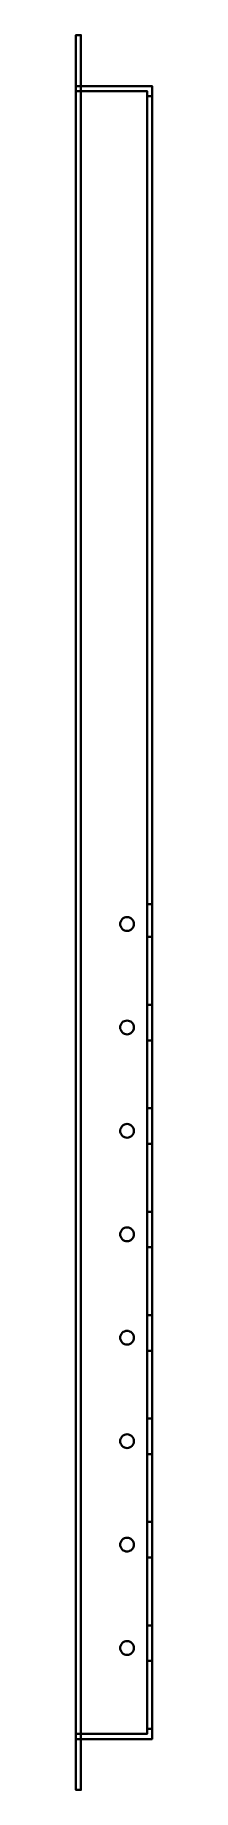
# Model space of a CAD drawing. Extents: x -15 to 0, y -12 to 333.
import ezdxf

# ---------------------------------------------------------------- set-up
doc = ezdxf.new("R2010")
doc.units = 0
doc.layers.add('s001-#def-active-grp', color=7, linetype='CONTINUOUS')

msp = doc.modelspace()

# ---------------------------------------------------------------- linework, layer by layer
at = {"layer": 's001-#def-active-grp', "color": 7, "linetype": 'CONTINUOUS', "lineweight": 40, "true_color": 0x000000}
for p, q in [((-14.15, 328.8, 103.4), (-14.15, 328.92, 103.62)), ((-14.15, 328.8, 103.4), (-14.15, 328.64, 103.2)), ((-14.15, 328.44, 105.13), (-14.15, 328.64, 104.96)), ((-14.15, 328.21, 102.92), (-14.15, 327.98, 102.85)), ((-14.15, 327.75, 102.83), (-14.15, 327.98, 102.85)), ((-14.15, 327.75, 105.33), (-14.15, 327.98, 105.31)), ((-14.15, 327.75, 102.83), (-14.15, 327.53, 102.85)), ((-14.15, 327.75, 105.33), (-14.15, 327.53, 105.31)), ((-14.15, 327.29, 102.92), (-14.15, 327.53, 102.85)), ((-14.15, 327.29, 102.92), (-14.15, 327.07, 103.03)), ((-14.15, 326.87, 103.2), (-14.15, 327.07, 103.03)), ((-14.15, 326.87, 103.2), (-14.15, 326.71, 103.4)), ((-14.15, 326.87, -0.1), (-14.15, 326.71, -0.3)), ((-14.15, 326.59, -0.52), (-14.15, 326.71, -0.3)), ((-14.15, 326.59, -0.52), (-14.15, 326.53, -0.76)), ((-14.15, 326.5, 104.08), (-14.15, 326.53, 104.31)), ((-15.15, 322.75, 119.08), (-14.15, 322.75, 119.08)), ((-1.15, 321.75, -3.98), (-1.15, -1, -3.98)), ((-1.15, 320.75, -2.98), (-1.15, 162, -2.98)), ((-14.15, 318.92, 113.62), (-14.15, 318.98, 113.85)), ((-14.15, 318.92, 113.62), (-14.15, 318.8, 113.4)), ((-14.15, 318.44, 115.13), (-14.15, 318.64, 114.96)), ((-14.15, 318.44, 115.13), (-14.15, 318.21, 115.24)), ((-14.15, 317.98, 115.31), (-14.15, 318.21, 115.24)), ((-14.15, 317.98, 115.31), (-14.15, 317.75, 115.33)), ((-14.15, 317.53, 115.31), (-14.15, 317.75, 115.33)), ((-14.15, 317.07, 113.03), (-14.15, 317.29, 112.92)), ((-14.15, 317.07, 113.03), (-14.15, 316.87, 113.2)), ((-14.15, 316.59, 113.62), (-14.15, 316.53, 113.85)), ((-1.15, 155.57, 107.08), (-0.15, 155.57, 107.08)), ((-1.15, 155.57), (-0.15, 155.57)), ((-0.15, 142.24), (-1.15, 142.24)), ((-1.15, 142.24, 107.08), (-0.15, 142.24, 107.08)), ((-0.15, 135.25, 107.08), (-0.15, 135.25)), ((-0.15, 121.92), (-0.15, 121.92, 107.08)), ((-0.15, 114.94, 107.08), (-0.15, 114.94)), ((-14.15, 107.7, 112.92), (-14.15, 107.93, 112.85)), ((-14.15, 107, 113.62), (-14.15, 107.12, 113.4)), ((-0.15, 101.6), (-1.15, 101.6)), ((-0.15, 81.28, 107.08), (-0.15, 81.28)), ((-0.15, 74.29, 107.08), (-0.15, 74.29)), ((-14.15, 60.75, 115.33), (-14.15, 60.52, 115.31)), ((-14.15, 60.52, 112.85), (-14.15, 60.75, 112.83)), ((-0.15, 60.96), (-0.15, 60.96, 107.08)), ((-0.15, 53.97, 107.08), (-1.15, 53.97, 107.08)), ((-0.15, 20.32), (-0.15, 33.66)), ((-14.15, 12.17, 114.54), (-14.15, 12.29, 114.76)), ((-1.15, 0), (-1.15, 13.33)), ((-0.15, 13.33, 107.08), (-0.15, 13.33)), ((-15.15, -1, -3.98), (-15.15, -1, 108.08)), ((-14.15, -2, 119.08), (-15.15, -2, 119.08)), ((-0.15, -2, -4.98), (-14.15, -2, -4.98)), ((-14.15, -6.12, -1.87), (-14.15, -6.32, -2.03)), ((-14.15, -7.46, -2.15), (-14.15, -7.68, -2.03)), ((-14.15, -7.88, -1.87), (-14.15, -7.68, -2.03)), ((-14.15, -12, 109.08), (-15.15, -12, 109.08))]:
    msp.add_line(p, q, dxfattribs=at)
for points in [[(-14.15, 332.75, -5.98), (-14.15, 332.75, 109.08), (-15.15, 332.75, 109.08), (-15.15, 332.75, -5.98), (-14.15, 332.75, -5.98), (-14.15, -12, -5.98), (-15.15, -12, -5.98), (-15.15, 332.75, -5.98)], [(-15.15, 332.75, 109.08), (-15.15, 322.75, 109.08), (-15.15, 322.75, 119.08), (-15.15, -2, 119.08), (-15.15, -2, 109.08), (-15.15, -12, 109.08), (-15.15, -12, -5.98)], [(-14.15, 332.75, 109.08), (-14.15, 322.75, 109.08), (-0.15, 322.75, 109.08), (-0.15, -2, 109.08), (-14.15, -2, 109.08), (-14.15, -2, 119.08), (-14.15, 322.75, 119.08), (-14.15, 322.75, 109.08), (-14.15, 322.75, -4.98), (-0.15, 322.75, -4.98), (-0.15, 322.75, 109.08)], [(-15.15, 326.5, -0.98), (-15.15, 326.53, -1.21), (-15.15, 326.59, -1.44), (-15.15, 326.71, -1.67), (-15.15, 326.87, -1.87), (-15.15, 327.07, -2.03), (-15.15, 327.29, -2.15), (-15.15, 327.53, -2.21), (-15.15, 327.75, -2.23), (-15.15, 327.98, -2.21), (-15.15, 328.21, -2.15), (-15.15, 328.44, -2.03), (-15.15, 328.64, -1.87), (-15.15, 328.8, -1.67), (-15.15, 328.92, -1.44), (-15.15, 328.98, -1.21), (-15.15, 329, -0.98), (-15.15, 328.98, -0.76), (-15.15, 328.92, -0.52), (-15.15, 328.8, -0.3)], [(-15.15, 327.29, 105.24), (-15.15, 327.53, 105.31), (-15.15, 327.75, 105.33), (-15.15, 327.98, 105.31), (-15.15, 328.21, 105.24), (-15.15, 328.44, 105.13), (-15.15, 328.64, 104.96), (-15.15, 328.8, 104.76), (-15.15, 328.92, 104.54), (-15.15, 328.98, 104.31), (-15.15, 329, 104.08), (-15.15, 328.98, 103.85), (-15.15, 328.92, 103.62), (-15.15, 328.8, 103.4), (-15.15, 328.64, 103.2), (-15.15, 328.44, 103.03), (-15.15, 328.21, 102.92), (-15.15, 327.98, 102.85), (-15.15, 327.75, 102.83), (-15.15, 327.53, 102.85), (-15.15, 327.29, 102.92), (-15.15, 327.07, 103.03), (-15.15, 326.87, 103.2), (-15.15, 326.71, 103.4), (-15.15, 326.59, 103.62), (-15.15, 326.53, 103.85), (-15.15, 326.5, 104.08), (-15.15, 326.53, 104.31), (-15.15, 326.59, 104.54), (-15.15, 326.71, 104.76), (-15.15, 326.87, 104.96), (-15.15, 327.07, 105.13), (-15.15, 327.29, 105.24)], [(-15.15, 326.5, -0.98), (-15.15, 326.53, -0.76), (-15.15, 326.59, -0.52), (-15.15, 326.71, -0.3), (-15.15, 326.87, -0.1), (-15.15, 327.07, 0.06), (-15.15, 327.29, 0.18), (-15.15, 327.53, 0.24), (-15.15, 327.75, 0.27), (-15.15, 327.98, 0.24), (-15.15, 328.21, 0.18), (-15.15, 328.44, 0.06), (-15.15, 328.64, -0.1), (-15.15, 328.8, -0.3)], [(-14.15, 328.92, 103.62), (-14.15, 328.98, 103.85), (-14.15, 329, 104.08), (-14.15, 328.98, 104.31)], [(-14.15, 326.87, -0.1), (-14.15, 327.07, 0.06), (-14.15, 327.29, 0.18), (-14.15, 327.53, 0.24), (-14.15, 327.75, 0.27), (-14.15, 327.98, 0.24), (-14.15, 328.21, 0.18), (-14.15, 328.44, 0.06), (-14.15, 328.64, -0.1), (-14.15, 328.8, -0.3), (-14.15, 328.92, -0.52), (-14.15, 328.98, -0.76), (-14.15, 329, -0.98), (-14.15, 328.98, -1.21), (-14.15, 328.92, -1.44), (-14.15, 328.8, -1.67), (-14.15, 328.64, -1.87), (-14.15, 328.44, -2.03), (-14.15, 328.21, -2.15), (-14.15, 327.98, -2.21), (-14.15, 327.75, -2.23), (-14.15, 327.53, -2.21), (-14.15, 327.29, -2.15)], [(-14.15, 328.64, 104.96), (-14.15, 328.8, 104.76), (-14.15, 328.92, 104.54), (-14.15, 328.98, 104.31)], [(-14.15, 328.21, 102.92), (-14.15, 328.44, 103.03), (-14.15, 328.64, 103.2)], [(-14.15, 328.44, 105.13), (-14.15, 328.21, 105.24), (-14.15, 327.98, 105.31)], [(-14.15, 327.53, 105.31), (-14.15, 327.29, 105.24), (-14.15, 327.07, 105.13)], [(-14.15, 326.87, -1.87), (-14.15, 327.07, -2.03), (-14.15, 327.29, -2.15)], [(-14.15, 326.53, 104.31), (-14.15, 326.59, 104.54), (-14.15, 326.71, 104.76), (-14.15, 326.87, 104.96), (-14.15, 327.07, 105.13)], [(-14.15, 326.87, -1.87), (-14.15, 326.71, -1.67), (-14.15, 326.59, -1.44), (-14.15, 326.53, -1.21), (-14.15, 326.5, -0.98), (-14.15, 326.53, -0.76)], [(-14.15, 326.5, 104.08), (-14.15, 326.53, 103.85), (-14.15, 326.59, 103.62), (-14.15, 326.71, 103.4)], [(-15.15, 322.75, 109.08), (-14.15, 322.75, 109.08), (-14.15, -2, 109.08), (-15.15, -2, 109.08)], [(-14.15, -1, 108.08), (-15.15, -1, 108.08), (-15.15, 321.75, 108.08), (-14.15, 321.75, 108.08), (-1.15, 321.75, 108.08), (-1.15, -1, 108.08)], [(-1.15, 321.75, 108.08), (-1.15, 321.75, -3.98), (-14.15, 321.75, -3.98), (-15.15, 321.75, -3.98), (-15.15, 321.75, 108.08)], [(-15.15, 321.75, -3.98), (-15.15, -1, -3.98), (-14.15, -1, -3.98), (-1.15, -1, -3.98), (-1.15, -1, 108.08), (-14.15, -1, 108.08)], [(-14.15, -2, 109.08), (-14.15, -2, -4.98), (-14.15, 322.75, -4.98)], [(-1.15, 162, 41.47), (-1.15, 162, -2.98), (-0.15, 162, -2.98), (-0.15, 162, 41.47), (-1.15, 162, 41.47), (-1.15, 320.75, 41.47), (-0.15, 320.75, 41.47), (-0.15, 162, 41.47)], [(-1.15, 320.75, 41.47), (-1.15, 320.75, -2.98), (-0.15, 320.75, -2.98)], [(-0.15, -2, 109.08), (-0.15, -2, -4.98), (-0.15, 322.75, -4.98)], [(-0.15, 162, -2.98), (-0.15, 320.75, -2.98), (-0.15, 320.75, 41.47)], [(-15.15, 316.71, 113.4), (-15.15, 316.59, 113.62), (-15.15, 316.53, 113.85), (-15.15, 316.5, 114.08), (-15.15, 316.53, 114.31), (-15.15, 316.59, 114.54), (-15.15, 316.71, 114.76), (-15.15, 316.87, 114.96), (-15.15, 317.07, 115.13), (-15.15, 317.29, 115.24), (-15.15, 317.53, 115.31), (-15.15, 317.75, 115.33), (-15.15, 317.98, 115.31), (-15.15, 318.21, 115.24), (-15.15, 318.44, 115.13), (-15.15, 318.64, 114.96), (-15.15, 318.8, 114.76), (-15.15, 318.92, 114.54), (-15.15, 318.98, 114.31), (-15.15, 319, 114.08), (-15.15, 318.98, 113.85), (-15.15, 318.92, 113.62), (-15.15, 318.8, 113.4), (-15.15, 318.64, 113.2), (-15.15, 318.44, 113.03), (-15.15, 318.21, 112.92), (-15.15, 317.98, 112.85), (-15.15, 317.75, 112.83), (-15.15, 317.53, 112.85), (-15.15, 317.29, 112.92), (-15.15, 317.07, 113.03), (-15.15, 316.87, 113.2), (-15.15, 316.71, 113.4)], [(-14.15, 318.98, 113.85), (-14.15, 319, 114.08), (-14.15, 318.98, 114.31), (-14.15, 318.92, 114.54)], [(-14.15, 318.92, 114.54), (-14.15, 318.8, 114.76), (-14.15, 318.64, 114.96)], [(-14.15, 318.8, 113.4), (-14.15, 318.64, 113.2), (-14.15, 318.44, 113.03)], [(-14.15, 317.29, 112.92), (-14.15, 317.53, 112.85), (-14.15, 317.75, 112.83), (-14.15, 317.98, 112.85), (-14.15, 318.21, 112.92), (-14.15, 318.44, 113.03)], [(-14.15, 317.53, 115.31), (-14.15, 317.29, 115.24), (-14.15, 317.07, 115.13), (-14.15, 316.87, 114.96)], [(-14.15, 316.87, 113.2), (-14.15, 316.71, 113.4), (-14.15, 316.59, 113.62)], [(-14.15, 316.87, 114.96), (-14.15, 316.71, 114.76), (-14.15, 316.59, 114.54), (-14.15, 316.53, 114.31)], [(-14.15, 316.53, 114.31), (-14.15, 316.5, 114.08), (-14.15, 316.53, 113.85)], [(-1.15, 289.55, 81.8), (-1.15, 289.91, 81.39), (-1.15, 290.24, 80.96), (-1.15, 290.54, 80.52), (-1.15, 290.82, 80.06), (-1.15, 291.08, 79.6), (-1.15, 291.31, 79.12), (-1.15, 291.52, 78.64), (-1.15, 291.7, 78.15), (-1.15, 291.85, 77.66), (-1.15, 291.98, 77.17), (-1.15, 292.08, 76.68), (-1.15, 292.16, 76.2), (-1.15, 292.21, 75.72), (-1.15, 292.24, 75.24), (-1.15, 292.25, 74.77), (-1.15, 292.24, 74.3), (-1.15, 292.21, 73.83), (-1.15, 292.16, 73.35), (-1.15, 292.08, 72.86), (-1.15, 291.98, 72.37), (-1.15, 291.85, 71.88), (-1.15, 291.7, 71.39), (-1.15, 291.52, 70.91), (-1.15, 291.31, 70.43), (-1.15, 291.08, 69.95), (-1.15, 290.82, 69.48), (-1.15, 290.54, 69.03), (-1.15, 290.24, 68.58), (-1.15, 289.91, 68.15), (-1.15, 289.55, 67.74), (-1.15, 289.18, 67.35), (-1.15, 288.78, 66.97), (-1.15, 288.37, 66.62), (-1.15, 287.94, 66.29), (-1.15, 287.5, 65.98), (-1.15, 287.04, 65.7), (-1.15, 286.58, 65.45), (-1.15, 286.1, 65.22), (-1.15, 285.62, 65.01), (-1.15, 285.13, 64.83), (-1.15, 284.64, 64.68), (-1.15, 284.15, 64.55), (-1.15, 283.66, 64.45), (-1.15, 283.18, 64.37), (-1.15, 282.7, 64.32), (-1.15, 282.22, 64.28), (-1.15, 281.75, 64.27), (-1.15, 281.29, 64.28), (-1.15, 280.81, 64.32), (-1.15, 280.33, 64.37), (-1.15, 279.84, 64.45), (-1.15, 279.35, 64.55), (-1.15, 278.87, 64.68), (-1.15, 278.38, 64.83), (-1.15, 277.89, 65.01), (-1.15, 277.41, 65.22), (-1.15, 276.93, 65.45), (-1.15, 276.46, 65.7), (-1.15, 276.01, 65.98), (-1.15, 275.57, 66.29), (-1.15, 275.14, 66.62), (-1.15, 274.72, 66.97), (-1.15, 274.33, 67.35), (-1.15, 273.96, 67.74), (-1.15, 273.6, 68.15), (-1.15, 273.27, 68.58), (-1.15, 272.97, 69.03), (-1.15, 272.68, 69.48), (-1.15, 272.43, 69.95), (-1.15, 272.2, 70.43), (-1.15, 271.99, 70.91), (-1.15, 271.81, 71.39), (-1.15, 271.66, 71.88), (-1.15, 271.53, 72.37), (-1.15, 271.43, 72.86), (-1.15, 271.35, 73.35), (-1.15, 271.3, 73.83), (-1.15, 271.26, 74.3), (-1.15, 271.25, 74.77), (-1.15, 271.26, 75.24), (-1.15, 271.3, 75.72), (-1.15, 271.35, 76.2), (-1.15, 271.43, 76.68), (-1.15, 271.53, 77.17), (-1.15, 271.66, 77.66), (-1.15, 271.81, 78.15), (-1.15, 271.99, 78.64), (-1.15, 272.2, 79.12), (-1.15, 272.43, 79.6), (-1.15, 272.68, 80.06), (-1.15, 272.97, 80.52), (-1.15, 273.27, 80.96), (-1.15, 273.6, 81.39), (-1.15, 273.96, 81.8), (-1.15, 274.33, 82.2), (-1.15, 274.72, 82.57), (-1.15, 275.14, 82.92), (-1.15, 275.57, 83.25), (-1.15, 276.01, 83.56), (-1.15, 276.46, 83.84), (-1.15, 276.93, 84.1), (-1.15, 277.41, 84.33), (-1.15, 277.89, 84.54), (-1.15, 278.38, 84.71), (-1.15, 278.87, 84.87), (-1.15, 279.35, 85), (-1.15, 279.84, 85.1), (-1.15, 280.33, 85.18), (-1.15, 280.81, 85.23), (-1.15, 281.29, 85.26), (-1.15, 281.75, 85.27), (-1.15, 282.22, 85.26), (-1.15, 282.7, 85.23), (-1.15, 283.18, 85.18), (-1.15, 283.66, 85.1), (-1.15, 284.15, 85), (-1.15, 284.64, 84.87), (-1.15, 285.13, 84.71), (-1.15, 285.62, 84.54), (-1.15, 286.1, 84.33), (-1.15, 286.58, 84.1), (-1.15, 287.04, 83.84), (-1.15, 287.5, 83.56), (-1.15, 287.94, 83.25), (-1.15, 288.37, 82.92), (-1.15, 288.78, 82.57), (-1.15, 289.18, 82.2), (-1.15, 289.55, 81.8)], [(-0.15, 279.84, 85.1), (-0.15, 280.33, 85.18), (-0.15, 280.81, 85.23), (-0.15, 281.29, 85.26), (-0.15, 281.75, 85.27), (-0.15, 282.22, 85.26), (-0.15, 282.7, 85.23), (-0.15, 283.18, 85.18), (-0.15, 283.66, 85.1), (-0.15, 284.15, 85), (-0.15, 284.64, 84.87), (-0.15, 285.13, 84.71), (-0.15, 285.62, 84.54), (-0.15, 286.1, 84.33), (-0.15, 286.58, 84.1), (-0.15, 287.04, 83.84), (-0.15, 287.5, 83.56), (-0.15, 287.94, 83.25), (-0.15, 288.37, 82.92), (-0.15, 288.78, 82.57), (-0.15, 289.18, 82.2), (-0.15, 289.55, 81.8), (-0.15, 289.91, 81.39), (-0.15, 290.24, 80.96), (-0.15, 290.54, 80.52), (-0.15, 290.82, 80.06), (-0.15, 291.08, 79.6), (-0.15, 291.31, 79.12), (-0.15, 291.52, 78.64), (-0.15, 291.7, 78.15), (-0.15, 291.85, 77.66), (-0.15, 291.98, 77.17), (-0.15, 292.08, 76.68), (-0.15, 292.16, 76.2), (-0.15, 292.21, 75.72), (-0.15, 292.24, 75.24), (-0.15, 292.25, 74.77), (-0.15, 292.24, 74.3), (-0.15, 292.21, 73.83), (-0.15, 292.16, 73.35), (-0.15, 292.08, 72.86), (-0.15, 291.98, 72.37), (-0.15, 291.85, 71.88), (-0.15, 291.7, 71.39), (-0.15, 291.52, 70.91), (-0.15, 291.31, 70.43), (-0.15, 291.08, 69.95), (-0.15, 290.82, 69.48), (-0.15, 290.54, 69.03), (-0.15, 290.24, 68.58), (-0.15, 289.91, 68.15), (-0.15, 289.55, 67.74), (-0.15, 289.18, 67.35), (-0.15, 288.78, 66.97), (-0.15, 288.37, 66.62), (-0.15, 287.94, 66.29), (-0.15, 287.5, 65.98), (-0.15, 287.04, 65.7), (-0.15, 286.58, 65.45), (-0.15, 286.1, 65.22), (-0.15, 285.62, 65.01), (-0.15, 285.13, 64.83), (-0.15, 284.64, 64.68), (-0.15, 284.15, 64.55), (-0.15, 283.66, 64.45), (-0.15, 283.18, 64.37), (-0.15, 282.7, 64.32), (-0.15, 282.22, 64.28), (-0.15, 281.75, 64.27), (-0.15, 281.29, 64.28), (-0.15, 280.81, 64.32), (-0.15, 280.33, 64.37), (-0.15, 279.84, 64.45), (-0.15, 279.35, 64.55), (-0.15, 278.87, 64.68), (-0.15, 278.38, 64.83), (-0.15, 277.89, 65.01), (-0.15, 277.41, 65.22), (-0.15, 276.93, 65.45), (-0.15, 276.46, 65.7), (-0.15, 276.01, 65.98), (-0.15, 275.57, 66.29), (-0.15, 275.14, 66.62), (-0.15, 274.72, 66.97), (-0.15, 274.33, 67.35), (-0.15, 273.96, 67.74), (-0.15, 273.6, 68.15), (-0.15, 273.27, 68.58), (-0.15, 272.97, 69.03), (-0.15, 272.68, 69.48), (-0.15, 272.43, 69.95), (-0.15, 272.2, 70.43), (-0.15, 271.99, 70.91), (-0.15, 271.81, 71.39), (-0.15, 271.66, 71.88), (-0.15, 271.53, 72.37), (-0.15, 271.43, 72.86), (-0.15, 271.35, 73.35), (-0.15, 271.3, 73.83), (-0.15, 271.26, 74.3), (-0.15, 271.25, 74.77), (-0.15, 271.26, 75.24), (-0.15, 271.3, 75.72), (-0.15, 271.35, 76.2), (-0.15, 271.43, 76.68), (-0.15, 271.53, 77.17), (-0.15, 271.66, 77.66), (-0.15, 271.81, 78.15), (-0.15, 271.99, 78.64), (-0.15, 272.2, 79.12), (-0.15, 272.43, 79.6), (-0.15, 272.68, 80.06), (-0.15, 272.97, 80.52), (-0.15, 273.27, 80.96), (-0.15, 273.6, 81.39), (-0.15, 273.96, 81.8), (-0.15, 274.33, 82.2), (-0.15, 274.72, 82.57), (-0.15, 275.14, 82.92), (-0.15, 275.57, 83.25), (-0.15, 276.01, 83.56), (-0.15, 276.46, 83.84), (-0.15, 276.93, 84.1), (-0.15, 277.41, 84.33), (-0.15, 277.89, 84.54), (-0.15, 278.38, 84.71), (-0.15, 278.87, 84.87), (-0.15, 279.35, 85), (-0.15, 279.84, 85.1)], [(-1.15, 250.24, 80.96), (-1.15, 249.91, 81.39), (-1.15, 249.55, 81.8), (-1.15, 249.18, 82.2), (-1.15, 248.78, 82.57), (-1.15, 248.37, 82.92), (-1.15, 247.94, 83.25), (-1.15, 247.5, 83.56), (-1.15, 247.04, 83.84), (-1.15, 246.58, 84.1), (-1.15, 246.1, 84.33), (-1.15, 245.62, 84.54), (-1.15, 245.13, 84.71), (-1.15, 244.64, 84.87), (-1.15, 244.15, 85), (-1.15, 243.66, 85.1), (-1.15, 243.18, 85.18), (-1.15, 242.7, 85.23), (-1.15, 242.22, 85.26), (-1.15, 241.75, 85.27), (-1.15, 241.29, 85.26), (-1.15, 240.81, 85.23), (-1.15, 240.33, 85.18), (-1.15, 239.84, 85.1), (-1.15, 239.35, 85), (-1.15, 238.87, 84.87), (-1.15, 238.38, 84.71), (-1.15, 237.89, 84.54), (-1.15, 237.41, 84.33), (-1.15, 236.93, 84.1), (-1.15, 236.46, 83.84), (-1.15, 236.01, 83.56), (-1.15, 235.57, 83.25), (-1.15, 235.14, 82.92), (-1.15, 234.72, 82.57), (-1.15, 234.33, 82.2), (-1.15, 233.96, 81.8), (-1.15, 233.6, 81.39), (-1.15, 233.27, 80.96), (-1.15, 232.97, 80.52), (-1.15, 232.68, 80.06), (-1.15, 232.43, 79.6), (-1.15, 232.2, 79.12), (-1.15, 231.99, 78.64), (-1.15, 231.81, 78.15), (-1.15, 231.66, 77.66), (-1.15, 231.53, 77.17), (-1.15, 231.43, 76.68), (-1.15, 231.35, 76.2), (-1.15, 231.3, 75.72), (-1.15, 231.26, 75.24), (-1.15, 231.25, 74.77), (-1.15, 231.26, 74.3), (-1.15, 231.3, 73.83), (-1.15, 231.35, 73.35), (-1.15, 231.43, 72.86), (-1.15, 231.53, 72.37), (-1.15, 231.66, 71.88), (-1.15, 231.81, 71.39), (-1.15, 231.99, 70.91), (-1.15, 232.2, 70.43), (-1.15, 232.43, 69.95), (-1.15, 232.68, 69.48), (-1.15, 232.97, 69.03), (-1.15, 233.27, 68.58), (-1.15, 233.6, 68.15), (-1.15, 233.96, 67.74), (-1.15, 234.33, 67.35), (-1.15, 234.72, 66.97), (-1.15, 235.14, 66.62), (-1.15, 235.57, 66.29), (-1.15, 236.01, 65.98), (-1.15, 236.46, 65.7), (-1.15, 236.93, 65.45), (-1.15, 237.41, 65.22), (-1.15, 237.89, 65.01), (-1.15, 238.38, 64.83), (-1.15, 238.87, 64.68), (-1.15, 239.35, 64.55), (-1.15, 239.84, 64.45), (-1.15, 240.33, 64.37), (-1.15, 240.81, 64.32), (-1.15, 241.29, 64.28), (-1.15, 241.75, 64.27), (-1.15, 242.22, 64.28), (-1.15, 242.7, 64.32), (-1.15, 243.18, 64.37), (-1.15, 243.66, 64.45), (-1.15, 244.15, 64.55), (-1.15, 244.64, 64.68), (-1.15, 245.13, 64.83), (-1.15, 245.62, 65.01), (-1.15, 246.1, 65.22), (-1.15, 246.58, 65.45), (-1.15, 247.04, 65.7), (-1.15, 247.5, 65.98), (-1.15, 247.94, 66.29), (-1.15, 248.37, 66.62), (-1.15, 248.78, 66.97), (-1.15, 249.18, 67.35), (-1.15, 249.55, 67.74), (-1.15, 249.91, 68.15), (-1.15, 250.24, 68.58), (-1.15, 250.54, 69.03), (-1.15, 250.82, 69.48), (-1.15, 251.08, 69.95), (-1.15, 251.31, 70.43), (-1.15, 251.52, 70.91), (-1.15, 251.7, 71.39), (-1.15, 251.85, 71.88), (-1.15, 251.98, 72.37), (-1.15, 252.08, 72.86), (-1.15, 252.16, 73.35), (-1.15, 252.21, 73.83), (-1.15, 252.24, 74.3), (-1.15, 252.25, 74.77), (-1.15, 252.24, 75.24), (-1.15, 252.21, 75.72), (-1.15, 252.16, 76.2), (-1.15, 252.08, 76.68), (-1.15, 251.98, 77.17), (-1.15, 251.85, 77.66), (-1.15, 251.7, 78.15), (-1.15, 251.52, 78.64), (-1.15, 251.31, 79.12), (-1.15, 251.08, 79.6), (-1.15, 250.82, 80.06), (-1.15, 250.54, 80.52), (-1.15, 250.24, 80.96)], [(-0.15, 250.54, 80.52), (-0.15, 250.82, 80.06), (-0.15, 251.08, 79.6), (-0.15, 251.31, 79.12), (-0.15, 251.52, 78.64), (-0.15, 251.7, 78.15), (-0.15, 251.85, 77.66), (-0.15, 251.98, 77.17), (-0.15, 252.08, 76.68), (-0.15, 252.16, 76.2), (-0.15, 252.21, 75.72), (-0.15, 252.24, 75.24), (-0.15, 252.25, 74.77), (-0.15, 252.24, 74.3), (-0.15, 252.21, 73.83), (-0.15, 252.16, 73.35), (-0.15, 252.08, 72.86), (-0.15, 251.98, 72.37), (-0.15, 251.85, 71.88), (-0.15, 251.7, 71.39), (-0.15, 251.52, 70.91), (-0.15, 251.31, 70.43), (-0.15, 251.08, 69.95), (-0.15, 250.82, 69.48), (-0.15, 250.54, 69.03), (-0.15, 250.24, 68.58), (-0.15, 249.91, 68.15), (-0.15, 249.55, 67.74), (-0.15, 249.18, 67.35), (-0.15, 248.78, 66.97), (-0.15, 248.37, 66.62), (-0.15, 247.94, 66.29), (-0.15, 247.5, 65.98), (-0.15, 247.04, 65.7), (-0.15, 246.58, 65.45), (-0.15, 246.1, 65.22), (-0.15, 245.62, 65.01), (-0.15, 245.13, 64.83), (-0.15, 244.64, 64.68), (-0.15, 244.15, 64.55), (-0.15, 243.66, 64.45), (-0.15, 243.18, 64.37), (-0.15, 242.7, 64.32), (-0.15, 242.22, 64.28), (-0.15, 241.75, 64.27), (-0.15, 241.29, 64.28), (-0.15, 240.81, 64.32), (-0.15, 240.33, 64.37), (-0.15, 239.84, 64.45), (-0.15, 239.35, 64.55), (-0.15, 238.87, 64.68), (-0.15, 238.38, 64.83), (-0.15, 237.89, 65.01), (-0.15, 237.41, 65.22), (-0.15, 236.93, 65.45), (-0.15, 236.46, 65.7), (-0.15, 236.01, 65.98), (-0.15, 235.57, 66.29), (-0.15, 235.14, 66.62), (-0.15, 234.72, 66.97), (-0.15, 234.33, 67.35), (-0.15, 233.96, 67.74), (-0.15, 233.6, 68.15), (-0.15, 233.27, 68.58), (-0.15, 232.97, 69.03), (-0.15, 232.68, 69.48), (-0.15, 232.43, 69.95), (-0.15, 232.2, 70.43), (-0.15, 231.99, 70.91), (-0.15, 231.81, 71.39), (-0.15, 231.66, 71.88), (-0.15, 231.53, 72.37), (-0.15, 231.43, 72.86), (-0.15, 231.35, 73.35), (-0.15, 231.3, 73.83), (-0.15, 231.26, 74.3), (-0.15, 231.25, 74.77), (-0.15, 231.26, 75.24), (-0.15, 231.3, 75.72), (-0.15, 231.35, 76.2), (-0.15, 231.43, 76.68), (-0.15, 231.53, 77.17), (-0.15, 231.66, 77.66), (-0.15, 231.81, 78.15), (-0.15, 231.99, 78.64), (-0.15, 232.2, 79.12), (-0.15, 232.43, 79.6), (-0.15, 232.68, 80.06), (-0.15, 232.97, 80.52), (-0.15, 233.27, 80.96), (-0.15, 233.6, 81.39), (-0.15, 233.96, 81.8), (-0.15, 234.33, 82.2), (-0.15, 234.72, 82.57), (-0.15, 235.14, 82.92), (-0.15, 235.57, 83.25), (-0.15, 236.01, 83.56), (-0.15, 236.46, 83.84), (-0.15, 236.93, 84.1), (-0.15, 237.41, 84.33), (-0.15, 237.89, 84.54), (-0.15, 238.38, 84.71), (-0.15, 238.87, 84.87), (-0.15, 239.35, 85), (-0.15, 239.84, 85.1), (-0.15, 240.33, 85.18), (-0.15, 240.81, 85.23), (-0.15, 241.29, 85.26), (-0.15, 241.75, 85.27), (-0.15, 242.22, 85.26), (-0.15, 242.7, 85.23), (-0.15, 243.18, 85.18), (-0.15, 243.66, 85.1), (-0.15, 244.15, 85), (-0.15, 244.64, 84.87), (-0.15, 245.13, 84.71), (-0.15, 245.62, 84.54), (-0.15, 246.1, 84.33), (-0.15, 246.58, 84.1), (-0.15, 247.04, 83.84), (-0.15, 247.5, 83.56), (-0.15, 247.94, 83.25), (-0.15, 248.37, 82.92), (-0.15, 248.78, 82.57), (-0.15, 249.18, 82.2), (-0.15, 249.55, 81.8), (-0.15, 249.91, 81.39), (-0.15, 250.24, 80.96), (-0.15, 250.54, 80.52)], [(-5.33, 159.44, 109.08), (-5.08, 159.47, 109.08), (-4.83, 159.44, 109.08), (-4.58, 159.37, 109.08), (-4.34, 159.25, 109.08), (-4.12, 159.07, 109.08), (-3.95, 158.86, 109.08), (-3.82, 158.61, 109.08), (-3.75, 158.36, 109.08), (-3.73, 158.12, 109.08), (-3.75, 157.87, 109.08), (-3.82, 157.62, 109.08), (-3.95, 157.37, 109.08), (-4.12, 157.16, 109.08), (-4.34, 156.98, 109.08), (-4.58, 156.86, 109.08), (-4.83, 156.79, 109.08), (-5.08, 156.76, 109.08), (-5.33, 156.79, 109.08), (-5.58, 156.86, 109.08), (-5.82, 156.98, 109.08), (-6.04, 157.16, 109.08), (-6.21, 157.37, 109.08), (-6.34, 157.62, 109.08), (-6.41, 157.87, 109.08), (-6.43, 158.12, 109.08), (-6.41, 158.36, 109.08), (-6.34, 158.61, 109.08), (-6.21, 158.86, 109.08), (-6.04, 159.07, 109.08), (-5.82, 159.25, 109.08), (-5.58, 159.37, 109.08), (-5.33, 159.44, 109.08)], [(-6.04, 159.07, 108.08), (-6.21, 158.86, 108.08), (-6.34, 158.61, 108.08), (-6.41, 158.36, 108.08), (-6.43, 158.12, 108.08), (-6.41, 157.87, 108.08), (-6.34, 157.62, 108.08), (-6.21, 157.37, 108.08), (-6.04, 157.16, 108.08), (-5.82, 156.98, 108.08), (-5.58, 156.86, 108.08), (-5.33, 156.79, 108.08), (-5.08, 156.76, 108.08), (-4.83, 156.79, 108.08), (-4.58, 156.86, 108.08), (-4.34, 156.98, 108.08), (-4.12, 157.16, 108.08), (-3.95, 157.37, 108.08), (-3.82, 157.62, 108.08), (-3.75, 157.87, 108.08), (-3.73, 158.12, 108.08), (-3.75, 158.36, 108.08), (-3.82, 158.61, 108.08), (-3.95, 158.86, 108.08), (-4.12, 159.07, 108.08), (-4.34, 159.25, 108.08), (-4.58, 159.37, 108.08), (-4.83, 159.44, 108.08), (-5.08, 159.47, 108.08), (-5.33, 159.44, 108.08), (-5.58, 159.37, 108.08), (-5.82, 159.25, 108.08), (-6.04, 159.07, 108.08)], [(-15.15, 155.8, 112.85), (-15.15, 156.04, 112.92), (-15.15, 156.26, 113.03), (-15.15, 156.46, 113.2), (-15.15, 156.62, 113.4), (-15.15, 156.74, 113.62), (-15.15, 156.8, 113.85), (-15.15, 156.82, 114.08), (-15.15, 156.8, 114.31), (-15.15, 156.74, 114.54), (-15.15, 156.62, 114.76), (-15.15, 156.46, 114.96), (-15.15, 156.26, 115.13), (-15.15, 156.04, 115.24), (-15.15, 155.8, 115.31), (-15.15, 155.57, 115.33), (-15.15, 155.35, 115.31), (-15.15, 155.11, 115.24), (-15.15, 154.89, 115.13), (-15.15, 154.69, 114.96), (-15.15, 154.53, 114.76), (-15.15, 154.41, 114.54), (-15.15, 154.35, 114.31), (-15.15, 154.32, 114.08), (-15.15, 154.35, 113.85), (-15.15, 154.41, 113.62), (-15.15, 154.53, 113.4), (-15.15, 154.69, 113.2), (-15.15, 154.89, 113.03), (-15.15, 155.11, 112.92), (-15.15, 155.35, 112.85), (-15.15, 155.57, 112.83), (-15.15, 155.8, 112.85)], [(-14.15, 155.57, 112.83), (-14.15, 155.8, 112.85), (-14.15, 156.04, 112.92), (-14.15, 156.26, 113.03), (-14.15, 156.46, 113.2), (-14.15, 156.62, 113.4), (-14.15, 156.74, 113.62), (-14.15, 156.8, 113.85), (-14.15, 156.82, 114.08), (-14.15, 156.8, 114.31), (-14.15, 156.74, 114.54), (-14.15, 156.62, 114.76), (-14.15, 156.46, 114.96), (-14.15, 156.26, 115.13), (-14.15, 156.04, 115.24), (-14.15, 155.8, 115.31), (-14.15, 155.57, 115.33), (-14.15, 155.35, 115.31), (-14.15, 155.11, 115.24), (-14.15, 154.89, 115.13), (-14.15, 154.69, 114.96), (-14.15, 154.53, 114.76), (-14.15, 154.41, 114.54), (-14.15, 154.35, 114.31)], [(-14.15, 154.69, 113.2), (-14.15, 154.89, 113.03), (-14.15, 155.11, 112.92), (-14.15, 155.35, 112.85), (-14.15, 155.57, 112.83)], [(-1.15, 155.57, 107.08), (-1.15, 142.24, 107.08), (-1.15, 142.24, 0), (-1.15, 155.57, 0), (-1.15, 155.57, 107.08)], [(-0.15, 155.57, 107.08), (-0.15, 155.57, 0), (-0.15, 142.24, 0), (-0.15, 142.24, 107.08), (-0.15, 155.57, 107.08)], [(-14.15, 154.35, 113.85), (-14.15, 154.41, 113.62), (-14.15, 154.53, 113.4), (-14.15, 154.69, 113.2)], [(-14.15, 154.35, 114.31), (-14.15, 154.32, 114.08), (-14.15, 154.35, 113.85)], [(-3.75, 137.55, 108.08), (-3.73, 137.79, 108.08), (-3.75, 138.04, 108.08), (-3.82, 138.29, 108.08), (-3.95, 138.54, 108.08), (-4.12, 138.75, 108.08), (-4.34, 138.93, 108.08), (-4.58, 139.05, 108.08), (-4.83, 139.12, 108.08), (-5.08, 139.15, 108.08), (-5.33, 139.12, 108.08), (-5.58, 139.05, 108.08), (-5.82, 138.93, 108.08), (-6.04, 138.75, 108.08), (-6.21, 138.54, 108.08), (-6.34, 138.29, 108.08), (-6.41, 138.04, 108.08), (-6.43, 137.79, 108.08), (-6.41, 137.55, 108.08), (-6.34, 137.3, 108.08), (-6.21, 137.05, 108.08), (-6.04, 136.84, 108.08), (-5.82, 136.66, 108.08), (-5.58, 136.54, 108.08), (-5.33, 136.47, 108.08), (-5.08, 136.44, 108.08), (-4.83, 136.47, 108.08), (-4.58, 136.54, 108.08), (-4.34, 136.66, 108.08), (-4.12, 136.84, 108.08), (-3.95, 137.05, 108.08), (-3.82, 137.3, 108.08), (-3.75, 137.55, 108.08)], [(-3.95, 137.05, 109.08), (-4.12, 136.84, 109.08), (-4.34, 136.66, 109.08), (-4.58, 136.54, 109.08), (-4.83, 136.47, 109.08), (-5.08, 136.44, 109.08), (-5.33, 136.47, 109.08), (-5.58, 136.54, 109.08), (-5.82, 136.66, 109.08), (-6.04, 136.84, 109.08), (-6.21, 137.05, 109.08), (-6.34, 137.3, 109.08), (-6.41, 137.55, 109.08), (-6.43, 137.79, 109.08), (-6.41, 138.04, 109.08), (-6.34, 138.29, 109.08), (-6.21, 138.54, 109.08), (-6.04, 138.75, 109.08), (-5.82, 138.93, 109.08), (-5.58, 139.05, 109.08), (-5.33, 139.12, 109.08), (-5.08, 139.15, 109.08), (-4.83, 139.12, 109.08), (-4.58, 139.05, 109.08), (-4.34, 138.93, 109.08), (-4.12, 138.75, 109.08), (-3.95, 138.54, 109.08), (-3.82, 138.29, 109.08), (-3.75, 138.04, 109.08), (-3.73, 137.79, 109.08), (-3.75, 137.55, 109.08), (-3.82, 137.3, 109.08), (-3.95, 137.05, 109.08)], [(-1.15, 135.25, 0), (-0.15, 135.25, 0), (-0.15, 121.92, 0), (-1.15, 121.92, 0), (-1.15, 135.25, 0), (-1.15, 135.25, 107.08), (-1.15, 121.92, 107.08), (-1.15, 121.92, 0)], [(-1.15, 135.25, 107.08), (-0.15, 135.25, 107.08), (-0.15, 121.92, 107.08), (-1.15, 121.92, 107.08)], [(-3.75, 117.23, 108.08), (-3.73, 117.47, 108.08), (-3.75, 117.72, 108.08), (-3.82, 117.97, 108.08), (-3.95, 118.22, 108.08), (-4.12, 118.43, 108.08), (-4.34, 118.61, 108.08), (-4.58, 118.73, 108.08), (-4.83, 118.8, 108.08), (-5.08, 118.83, 108.08), (-5.33, 118.8, 108.08), (-5.58, 118.73, 108.08), (-5.82, 118.61, 108.08), (-6.04, 118.43, 108.08), (-6.21, 118.22, 108.08), (-6.34, 117.97, 108.08), (-6.41, 117.72, 108.08), (-6.43, 117.47, 108.08), (-6.41, 117.23, 108.08), (-6.34, 116.98, 108.08), (-6.21, 116.73, 108.08), (-6.04, 116.52, 108.08), (-5.82, 116.34, 108.08), (-5.58, 116.22, 108.08), (-5.33, 116.15, 108.08), (-5.08, 116.12, 108.08), (-4.83, 116.15, 108.08), (-4.58, 116.22, 108.08), (-4.34, 116.34, 108.08), (-4.12, 116.52, 108.08), (-3.95, 116.73, 108.08), (-3.82, 116.98, 108.08), (-3.75, 117.23, 108.08)], [(-3.75, 117.23, 109.08), (-3.82, 116.98, 109.08), (-3.95, 116.73, 109.08), (-4.12, 116.52, 109.08), (-4.34, 116.34, 109.08), (-4.58, 116.22, 109.08), (-4.83, 116.15, 109.08), (-5.08, 116.12, 109.08), (-5.33, 116.15, 109.08), (-5.58, 116.22, 109.08), (-5.82, 116.34, 109.08), (-6.04, 116.52, 109.08), (-6.21, 116.73, 109.08), (-6.34, 116.98, 109.08), (-6.41, 117.23, 109.08), (-6.43, 117.47, 109.08), (-6.41, 117.72, 109.08), (-6.34, 117.97, 109.08), (-6.21, 118.22, 109.08), (-6.04, 118.43, 109.08), (-5.82, 118.61, 109.08), (-5.58, 118.73, 109.08), (-5.33, 118.8, 109.08), (-5.08, 118.83, 109.08), (-4.83, 118.8, 109.08), (-4.58, 118.73, 109.08), (-4.34, 118.61, 109.08), (-4.12, 118.43, 109.08), (-3.95, 118.22, 109.08), (-3.82, 117.97, 109.08), (-3.75, 117.72, 109.08), (-3.73, 117.47, 109.08), (-3.75, 117.23, 109.08)], [(-1.15, 114.94, 107.08), (-1.15, 101.6, 107.08), (-0.15, 101.6, 107.08), (-0.15, 114.94, 107.08), (-1.15, 114.94, 107.08), (-1.15, 114.94, 0), (-0.15, 114.94, 0), (-0.15, 101.6, 0), (-0.15, 101.6, 107.08)], [(-1.15, 114.94, 0), (-1.15, 101.6, 0), (-1.15, 101.6, 107.08)], [(-15.15, 109.05, 113.2), (-15.15, 109.21, 113.4), (-15.15, 109.32, 113.62), (-15.15, 109.39, 113.85), (-15.15, 109.41, 114.08), (-15.15, 109.39, 114.31), (-15.15, 109.32, 114.54), (-15.15, 109.21, 114.76), (-15.15, 109.05, 114.96), (-15.15, 108.85, 115.13), (-15.15, 108.62, 115.24), (-15.15, 108.39, 115.31), (-15.15, 108.16, 115.33), (-15.15, 107.93, 115.31), (-15.15, 107.7, 115.24), (-15.15, 107.48, 115.13), (-15.15, 107.28, 114.96), (-15.15, 107.12, 114.76), (-15.15, 107, 114.54), (-15.15, 106.93, 114.31), (-15.15, 106.91, 114.08), (-15.15, 106.93, 113.85), (-15.15, 107, 113.62), (-15.15, 107.12, 113.4), (-15.15, 107.28, 113.2), (-15.15, 107.48, 113.03), (-15.15, 107.7, 112.92), (-15.15, 107.93, 112.85), (-15.15, 108.16, 112.83), (-15.15, 108.39, 112.85), (-15.15, 108.62, 112.92), (-15.15, 108.85, 113.03), (-15.15, 109.05, 113.2)], [(-14.15, 106.93, 114.31), (-14.15, 107, 114.54), (-14.15, 107.12, 114.76), (-14.15, 107.28, 114.96), (-14.15, 107.48, 115.13), (-14.15, 107.7, 115.24), (-14.15, 107.93, 115.31), (-14.15, 108.16, 115.33), (-14.15, 108.39, 115.31), (-14.15, 108.62, 115.24), (-14.15, 108.85, 115.13), (-14.15, 109.05, 114.96), (-14.15, 109.21, 114.76), (-14.15, 109.32, 114.54), (-14.15, 109.39, 114.31), (-14.15, 109.41, 114.08), (-14.15, 109.39, 113.85), (-14.15, 109.32, 113.62), (-14.15, 109.21, 113.4), (-14.15, 109.05, 113.2), (-14.15, 108.85, 113.03), (-14.15, 108.62, 112.92), (-14.15, 108.39, 112.85), (-14.15, 108.16, 112.83), (-14.15, 107.93, 112.85)], [(-14.15, 107.12, 113.4), (-14.15, 107.28, 113.2), (-14.15, 107.48, 113.03), (-14.15, 107.7, 112.92)], [(-14.15, 106.93, 114.31), (-14.15, 106.91, 114.08), (-14.15, 106.93, 113.85), (-14.15, 107, 113.62)], [(-3.82, 96.66, 109.08), (-3.95, 96.41, 109.08), (-4.12, 96.2, 109.08), (-4.34, 96.02, 109.08), (-4.58, 95.9, 109.08), (-4.83, 95.83, 109.08), (-5.08, 95.8, 109.08), (-5.33, 95.83, 109.08), (-5.58, 95.9, 109.08), (-5.82, 96.02, 109.08), (-6.04, 96.2, 109.08), (-6.21, 96.41, 109.08), (-6.34, 96.66, 109.08), (-6.41, 96.91, 109.08), (-6.43, 97.16, 109.08), (-6.41, 97.4, 109.08), (-6.34, 97.65, 109.08), (-6.21, 97.9, 109.08), (-6.04, 98.11, 109.08), (-5.82, 98.29, 109.08), (-5.58, 98.41, 109.08), (-5.33, 98.48, 109.08), (-5.08, 98.51, 109.08), (-4.83, 98.48, 109.08), (-4.58, 98.41, 109.08), (-4.34, 98.29, 109.08), (-4.12, 98.11, 109.08), (-3.95, 97.9, 109.08), (-3.82, 97.65, 109.08), (-3.75, 97.4, 109.08), (-3.73, 97.16, 109.08), (-3.75, 96.91, 109.08), (-3.82, 96.66, 109.08)], [(-3.75, 96.91, 108.08), (-3.73, 97.16, 108.08), (-3.75, 97.4, 108.08), (-3.82, 97.65, 108.08), (-3.95, 97.9, 108.08), (-4.12, 98.11, 108.08), (-4.34, 98.29, 108.08), (-4.58, 98.41, 108.08), (-4.83, 98.48, 108.08), (-5.08, 98.51, 108.08), (-5.33, 98.48, 108.08), (-5.58, 98.41, 108.08), (-5.82, 98.29, 108.08), (-6.04, 98.11, 108.08), (-6.21, 97.9, 108.08), (-6.34, 97.65, 108.08), (-6.41, 97.4, 108.08), (-6.43, 97.16, 108.08), (-6.41, 96.91, 108.08), (-6.34, 96.66, 108.08), (-6.21, 96.41, 108.08), (-6.04, 96.2, 108.08), (-5.82, 96.02, 108.08), (-5.58, 95.9, 108.08), (-5.33, 95.83, 108.08), (-5.08, 95.8, 108.08), (-4.83, 95.83, 108.08), (-4.58, 95.9, 108.08), (-4.34, 96.02, 108.08), (-4.12, 96.2, 108.08), (-3.95, 96.41, 108.08), (-3.82, 96.66, 108.08), (-3.75, 96.91, 108.08)], [(-1.15, 94.61, 107.08), (-1.15, 81.28, 107.08), (-0.15, 81.28, 107.08), (-0.15, 94.61, 107.08), (-1.15, 94.61, 107.08), (-1.15, 94.61, 0), (-0.15, 94.61, 0), (-0.15, 94.61, 107.08)], [(-1.15, 94.61, 0), (-1.15, 81.28, 0), (-1.15, 81.28, 107.08)], [(-0.15, 94.61, 0), (-0.15, 81.28, 0), (-1.15, 81.28, 0)], [(-3.82, 77.33, 109.08), (-3.75, 77.08, 109.08), (-3.73, 76.84, 109.08), (-3.75, 76.59, 109.08), (-3.82, 76.34, 109.08), (-3.95, 76.09, 109.08), (-4.12, 75.88, 109.08), (-4.34, 75.7, 109.08), (-4.58, 75.58, 109.08), (-4.83, 75.51, 109.08), (-5.08, 75.48, 109.08), (-5.33, 75.51, 109.08), (-5.58, 75.58, 109.08), (-5.82, 75.7, 109.08), (-6.04, 75.88, 109.08), (-6.21, 76.09, 109.08), (-6.34, 76.34, 109.08), (-6.41, 76.59, 109.08), (-6.43, 76.84, 109.08), (-6.41, 77.08, 109.08), (-6.34, 77.33, 109.08), (-6.21, 77.58, 109.08), (-6.04, 77.79, 109.08), (-5.82, 77.97, 109.08), (-5.58, 78.09, 109.08), (-5.33, 78.16, 109.08), (-5.08, 78.19, 109.08), (-4.83, 78.16, 109.08), (-4.58, 78.09, 109.08), (-4.34, 77.97, 109.08), (-4.12, 77.79, 109.08), (-3.95, 77.58, 109.08), (-3.82, 77.33, 109.08)], [(-3.75, 77.08, 108.08), (-3.82, 77.33, 108.08), (-3.95, 77.58, 108.08), (-4.12, 77.79, 108.08), (-4.34, 77.97, 108.08), (-4.58, 78.09, 108.08), (-4.83, 78.16, 108.08), (-5.08, 78.19, 108.08), (-5.33, 78.16, 108.08), (-5.58, 78.09, 108.08), (-5.82, 77.97, 108.08), (-6.04, 77.79, 108.08), (-6.21, 77.58, 108.08), (-6.34, 77.33, 108.08), (-6.41, 77.08, 108.08), (-6.43, 76.84, 108.08), (-6.41, 76.59, 108.08), (-6.34, 76.34, 108.08), (-6.21, 76.09, 108.08), (-6.04, 75.88, 108.08), (-5.82, 75.7, 108.08), (-5.58, 75.58, 108.08), (-5.33, 75.51, 108.08), (-5.08, 75.48, 108.08), (-4.83, 75.51, 108.08), (-4.58, 75.58, 108.08), (-4.34, 75.7, 108.08), (-4.12, 75.88, 108.08), (-3.95, 76.09, 108.08), (-3.82, 76.34, 108.08), (-3.75, 76.59, 108.08), (-3.73, 76.84, 108.08), (-3.75, 77.08, 108.08)], [(-1.15, 74.29, 0), (-1.15, 74.29, 107.08), (-1.15, 60.96, 107.08), (-1.15, 60.96, 0), (-1.15, 74.29, 0), (-0.15, 74.29, 0), (-0.15, 60.96, 0), (-1.15, 60.96, 0)], [(-1.15, 74.29, 107.08), (-0.15, 74.29, 107.08), (-0.15, 60.96, 107.08), (-1.15, 60.96, 107.08)], [(-15.15, 61.79, 113.4), (-15.15, 61.91, 113.62), (-15.15, 61.98, 113.85), (-15.15, 62, 114.08), (-15.15, 61.98, 114.31), (-15.15, 61.91, 114.54), (-15.15, 61.79, 114.76), (-15.15, 61.63, 114.96), (-15.15, 61.43, 115.13), (-15.15, 61.21, 115.24), (-15.15, 60.98, 115.31), (-15.15, 60.75, 115.33), (-15.15, 60.52, 115.31), (-15.15, 60.29, 115.24), (-15.15, 60.06, 115.13), (-15.15, 59.86, 114.96), (-15.15, 59.7, 114.76), (-15.15, 59.59, 114.54), (-15.15, 59.52, 114.31), (-15.15, 59.5, 114.08), (-15.15, 59.52, 113.85), (-15.15, 59.59, 113.62), (-15.15, 59.7, 113.4), (-15.15, 59.86, 113.2), (-15.15, 60.06, 113.03), (-15.15, 60.29, 112.92), (-15.15, 60.52, 112.85), (-15.15, 60.75, 112.83), (-15.15, 60.98, 112.85), (-15.15, 61.21, 112.92), (-15.15, 61.43, 113.03), (-15.15, 61.63, 113.2), (-15.15, 61.79, 113.4)], [(-14.15, 60.75, 115.33), (-14.15, 60.98, 115.31), (-14.15, 61.21, 115.24), (-14.15, 61.43, 115.13), (-14.15, 61.63, 114.96), (-14.15, 61.79, 114.76), (-14.15, 61.91, 114.54), (-14.15, 61.98, 114.31), (-14.15, 62, 114.08), (-14.15, 61.98, 113.85), (-14.15, 61.91, 113.62), (-14.15, 61.79, 113.4), (-14.15, 61.63, 113.2), (-14.15, 61.43, 113.03), (-14.15, 61.21, 112.92), (-14.15, 60.98, 112.85), (-14.15, 60.75, 112.83)], [(-14.15, 60.52, 115.31), (-14.15, 60.29, 115.24), (-14.15, 60.06, 115.13), (-14.15, 59.86, 114.96), (-14.15, 59.7, 114.76), (-14.15, 59.59, 114.54), (-14.15, 59.52, 114.31), (-14.15, 59.5, 114.08), (-14.15, 59.52, 113.85), (-14.15, 59.59, 113.62), (-14.15, 59.7, 113.4), (-14.15, 59.86, 113.2), (-14.15, 60.06, 113.03), (-14.15, 60.29, 112.92), (-14.15, 60.52, 112.85)], [(-3.82, 56.02, 108.08), (-3.75, 56.27, 108.08), (-3.73, 56.52, 108.08), (-3.75, 56.76, 108.08), (-3.82, 57.01, 108.08), (-3.95, 57.26, 108.08), (-4.12, 57.47, 108.08), (-4.34, 57.65, 108.08), (-4.58, 57.77, 108.08), (-4.83, 57.84, 108.08), (-5.08, 57.87, 108.08), (-5.33, 57.84, 108.08), (-5.58, 57.77, 108.08), (-5.82, 57.65, 108.08), (-6.04, 57.47, 108.08), (-6.21, 57.26, 108.08), (-6.34, 57.01, 108.08), (-6.41, 56.76, 108.08), (-6.43, 56.52, 108.08), (-6.41, 56.27, 108.08), (-6.34, 56.02, 108.08), (-6.21, 55.77, 108.08), (-6.04, 55.56, 108.08), (-5.82, 55.38, 108.08), (-5.58, 55.26, 108.08), (-5.33, 55.19, 108.08), (-5.08, 55.16, 108.08), (-4.83, 55.19, 108.08), (-4.58, 55.26, 108.08), (-4.34, 55.38, 108.08), (-4.12, 55.56, 108.08), (-3.95, 55.77, 108.08), (-3.82, 56.02, 108.08)], [(-4.34, 55.38, 109.08), (-4.58, 55.26, 109.08), (-4.83, 55.19, 109.08), (-5.08, 55.16, 109.08), (-5.33, 55.19, 109.08), (-5.58, 55.26, 109.08), (-5.82, 55.38, 109.08), (-6.04, 55.56, 109.08), (-6.21, 55.77, 109.08), (-6.34, 56.02, 109.08), (-6.41, 56.27, 109.08), (-6.43, 56.52, 109.08), (-6.41, 56.76, 109.08), (-6.34, 57.01, 109.08), (-6.21, 57.26, 109.08), (-6.04, 57.47, 109.08), (-5.82, 57.65, 109.08), (-5.58, 57.77, 109.08), (-5.33, 57.84, 109.08), (-5.08, 57.87, 109.08), (-4.83, 57.84, 109.08), (-4.58, 57.77, 109.08), (-4.34, 57.65, 109.08), (-4.12, 57.47, 109.08), (-3.95, 57.26, 109.08), (-3.82, 57.01, 109.08), (-3.75, 56.76, 109.08), (-3.73, 56.52, 109.08), (-3.75, 56.27, 109.08), (-3.82, 56.02, 109.08), (-3.95, 55.77, 109.08), (-4.12, 55.56, 109.08), (-4.34, 55.38, 109.08)], [(-1.15, 53.97, 0), (-1.15, 53.97, 107.08), (-1.15, 40.64, 107.08), (-1.15, 40.64, 0), (-1.15, 53.97, 0), (-0.15, 53.97, 0)], [(-0.15, 40.64, 0), (-0.15, 53.97, 0), (-0.15, 53.97, 107.08), (-0.15, 40.64, 107.08)], [(-1.15, 40.64, 0), (-0.15, 40.64, 0), (-0.15, 40.64, 107.08), (-1.15, 40.64, 107.08)], [(-5.08, 34.84, 108.08), (-4.83, 34.87, 108.08), (-4.58, 34.94, 108.08), (-4.34, 35.06, 108.08), (-4.12, 35.24, 108.08), (-3.95, 35.45, 108.08), (-3.82, 35.7, 108.08), (-3.75, 35.95, 108.08), (-3.73, 36.2, 108.08), (-3.75, 36.44, 108.08), (-3.82, 36.69, 108.08), (-3.95, 36.94, 108.08), (-4.12, 37.15, 108.08), (-4.34, 37.33, 108.08), (-4.58, 37.45, 108.08), (-4.83, 37.52, 108.08), (-5.08, 37.55, 108.08), (-5.33, 37.52, 108.08), (-5.58, 37.45, 108.08), (-5.82, 37.33, 108.08), (-6.04, 37.15, 108.08), (-6.21, 36.94, 108.08), (-6.34, 36.69, 108.08), (-6.41, 36.44, 108.08), (-6.43, 36.2, 108.08), (-6.41, 35.95, 108.08), (-6.34, 35.7, 108.08), (-6.21, 35.45, 108.08), (-6.04, 35.24, 108.08), (-5.82, 35.06, 108.08), (-5.58, 34.94, 108.08), (-5.33, 34.87, 108.08), (-5.08, 34.84, 108.08)], [(-3.75, 35.95, 109.08), (-3.82, 35.7, 109.08), (-3.95, 35.45, 109.08), (-4.12, 35.24, 109.08), (-4.34, 35.06, 109.08), (-4.58, 34.94, 109.08), (-4.83, 34.87, 109.08), (-5.08, 34.84, 109.08), (-5.33, 34.87, 109.08), (-5.58, 34.94, 109.08), (-5.82, 35.06, 109.08), (-6.04, 35.24, 109.08), (-6.21, 35.45, 109.08), (-6.34, 35.7, 109.08), (-6.41, 35.95, 109.08), (-6.43, 36.2, 109.08), (-6.41, 36.44, 109.08), (-6.34, 36.69, 109.08), (-6.21, 36.94, 109.08), (-6.04, 37.15, 109.08), (-5.82, 37.33, 109.08), (-5.58, 37.45, 109.08), (-5.33, 37.52, 109.08), (-5.08, 37.55, 109.08), (-4.83, 37.52, 109.08), (-4.58, 37.45, 109.08), (-4.34, 37.33, 109.08), (-4.12, 37.15, 109.08), (-3.95, 36.94, 109.08), (-3.82, 36.69, 109.08), (-3.75, 36.44, 109.08), (-3.73, 36.2, 109.08), (-3.75, 35.95, 109.08)], [(-1.15, 20.32, 107.08), (-1.15, 33.66, 107.08), (-0.15, 33.66, 107.08), (-0.15, 20.32, 107.08), (-1.15, 20.32, 107.08), (-1.15, 20.32, 0), (-1.15, 33.66, 0), (-1.15, 33.66, 107.08)], [(-0.15, 33.66, 107.08), (-0.15, 33.66, 0), (-1.15, 33.66, 0)], [(-0.15, 20.32, 107.08), (-0.15, 20.32, 0), (-1.15, 20.32, 0)], [(-15.15, 12.08, 114.08), (-15.15, 12.11, 114.31), (-15.15, 12.17, 114.54), (-15.15, 12.29, 114.76), (-15.15, 12.45, 114.96), (-15.15, 12.65, 115.13), (-15.15, 12.87, 115.24), (-15.15, 13.11, 115.31), (-15.15, 13.33, 115.33), (-15.15, 13.56, 115.31), (-15.15, 13.8, 115.24), (-15.15, 14.02, 115.13), (-15.15, 14.22, 114.96), (-15.15, 14.38, 114.76), (-15.15, 14.5, 114.54), (-15.15, 14.56, 114.31), (-15.15, 14.58, 114.08), (-15.15, 14.56, 113.85), (-15.15, 14.5, 113.62), (-15.15, 14.38, 113.4), (-15.15, 14.22, 113.2), (-15.15, 14.02, 113.03), (-15.15, 13.8, 112.92), (-15.15, 13.56, 112.85), (-15.15, 13.33, 112.83), (-15.15, 13.11, 112.85), (-15.15, 12.87, 112.92), (-15.15, 12.65, 113.03), (-15.15, 12.45, 113.2), (-15.15, 12.29, 113.4), (-15.15, 12.17, 113.62), (-15.15, 12.11, 113.85), (-15.15, 12.08, 114.08)], [(-14.15, 13.56, 115.31), (-14.15, 13.8, 115.24), (-14.15, 14.02, 115.13), (-14.15, 14.22, 114.96), (-14.15, 14.38, 114.76), (-14.15, 14.5, 114.54), (-14.15, 14.56, 114.31), (-14.15, 14.58, 114.08), (-14.15, 14.56, 113.85), (-14.15, 14.5, 113.62), (-14.15, 14.38, 113.4), (-14.15, 14.22, 113.2), (-14.15, 14.02, 113.03), (-14.15, 13.8, 112.92), (-14.15, 13.56, 112.85), (-14.15, 13.33, 112.83), (-14.15, 13.11, 112.85)], [(-4.83, 14.55, 108.08), (-4.58, 14.62, 108.08), (-4.34, 14.74, 108.08), (-4.12, 14.92, 108.08), (-3.95, 15.13, 108.08), (-3.82, 15.38, 108.08), (-3.75, 15.63, 108.08), (-3.73, 15.88, 108.08), (-3.75, 16.12, 108.08), (-3.82, 16.37, 108.08), (-3.95, 16.62, 108.08), (-4.12, 16.83, 108.08), (-4.34, 17.01, 108.08), (-4.58, 17.13, 108.08), (-4.83, 17.2, 108.08), (-5.08, 17.23, 108.08), (-5.33, 17.2, 108.08), (-5.58, 17.13, 108.08), (-5.82, 17.01, 108.08), (-6.04, 16.83, 108.08), (-6.21, 16.62, 108.08), (-6.34, 16.37, 108.08), (-6.41, 16.12, 108.08), (-6.43, 15.88, 108.08), (-6.41, 15.63, 108.08), (-6.34, 15.38, 108.08), (-6.21, 15.13, 108.08), (-6.04, 14.92, 108.08), (-5.82, 14.74, 108.08), (-5.58, 14.62, 108.08), (-5.33, 14.55, 108.08), (-5.08, 14.52, 108.08), (-4.83, 14.55, 108.08)], [(-5.82, 14.74, 109.08), (-6.04, 14.92, 109.08), (-6.21, 15.13, 109.08), (-6.34, 15.38, 109.08), (-6.41, 15.63, 109.08), (-6.43, 15.88, 109.08), (-6.41, 16.12, 109.08), (-6.34, 16.37, 109.08), (-6.21, 16.62, 109.08), (-6.04, 16.83, 109.08), (-5.82, 17.01, 109.08), (-5.58, 17.13, 109.08), (-5.33, 17.2, 109.08), (-5.08, 17.23, 109.08), (-4.83, 17.2, 109.08), (-4.58, 17.13, 109.08), (-4.34, 17.01, 109.08), (-4.12, 16.83, 109.08), (-3.95, 16.62, 109.08), (-3.82, 16.37, 109.08), (-3.75, 16.12, 109.08), (-3.73, 15.88, 109.08), (-3.75, 15.63, 109.08), (-3.82, 15.38, 109.08), (-3.95, 15.13, 109.08), (-4.12, 14.92, 109.08), (-4.34, 14.74, 109.08), (-4.58, 14.62, 109.08), (-4.83, 14.55, 109.08), (-5.08, 14.52, 109.08), (-5.33, 14.55, 109.08), (-5.58, 14.62, 109.08), (-5.82, 14.74, 109.08)], [(-14.15, 13.56, 115.31), (-14.15, 13.33, 115.33), (-14.15, 13.11, 115.31)], [(-14.15, 13.11, 115.31), (-14.15, 12.87, 115.24), (-14.15, 12.65, 115.13)], [(-14.15, 12.65, 113.03), (-14.15, 12.87, 112.92), (-14.15, 13.11, 112.85)], [(-14.15, 12.65, 115.13), (-14.15, 12.45, 114.96), (-14.15, 12.29, 114.76)], [(-14.15, 12.17, 114.54), (-14.15, 12.11, 114.31), (-14.15, 12.08, 114.08), (-14.15, 12.11, 113.85), (-14.15, 12.17, 113.62), (-14.15, 12.29, 113.4), (-14.15, 12.45, 113.2), (-14.15, 12.65, 113.03)], [(-1.15, 13.33, 107.08), (-1.15, 0, 107.08), (-0.15, 0, 107.08), (-0.15, 13.33, 107.08), (-1.15, 13.33, 107.08), (-1.15, 13.33, 0), (-0.15, 13.33, 0), (-0.15, 0, 0), (-0.15, 0, 107.08)], [(-0.15, 0, 0), (-1.15, 0, 0), (-1.15, 0, 107.08)], [(-14.15, -12, -5.98), (-14.15, -12, 109.08), (-14.15, -2, 109.08)], [(-15.15, -6.32, 0.06), (-15.15, -6.12, -0.1), (-15.15, -5.95, -0.3), (-15.15, -5.84, -0.52), (-15.15, -5.77, -0.76), (-15.15, -5.75, -0.98), (-15.15, -5.77, -1.21), (-15.15, -5.84, -1.44), (-15.15, -5.95, -1.67), (-15.15, -6.12, -1.87), (-15.15, -6.32, -2.03), (-15.15, -6.54, -2.15), (-15.15, -6.77, -2.21), (-15.15, -7, -2.23), (-15.15, -7.23, -2.21), (-15.15, -7.46, -2.15), (-15.15, -7.68, -2.03), (-15.15, -7.88, -1.87), (-15.15, -8.05, -1.67), (-15.15, -8.16, -1.44), (-15.15, -8.23, -1.21), (-15.15, -8.25, -0.98)], [(-15.15, -7.68, 105.13), (-15.15, -7.88, 104.96), (-15.15, -8.05, 104.76), (-15.15, -8.16, 104.54), (-15.15, -8.23, 104.31), (-15.15, -8.25, 104.08), (-15.15, -8.23, 103.85), (-15.15, -8.16, 103.62), (-15.15, -8.05, 103.4), (-15.15, -7.88, 103.2), (-15.15, -7.68, 103.03), (-15.15, -7.46, 102.92), (-15.15, -7.23, 102.85), (-15.15, -7, 102.83), (-15.15, -6.77, 102.85), (-15.15, -6.54, 102.92), (-15.15, -6.32, 103.03), (-15.15, -6.12, 103.2), (-15.15, -5.95, 103.4), (-15.15, -5.84, 103.62), (-15.15, -5.77, 103.85), (-15.15, -5.75, 104.08), (-15.15, -5.77, 104.31), (-15.15, -5.84, 104.54), (-15.15, -5.95, 104.76), (-15.15, -6.12, 104.96), (-15.15, -6.32, 105.13), (-15.15, -6.54, 105.24), (-15.15, -6.77, 105.31), (-15.15, -7, 105.33), (-15.15, -7.23, 105.31), (-15.15, -7.46, 105.24), (-15.15, -7.68, 105.13)], [(-15.15, -8.25, -0.98), (-15.15, -8.23, -0.76), (-15.15, -8.16, -0.52), (-15.15, -8.05, -0.3), (-15.15, -7.88, -0.1), (-15.15, -7.68, 0.06), (-15.15, -7.46, 0.18), (-15.15, -7.23, 0.24), (-15.15, -7, 0.27), (-15.15, -6.77, 0.24), (-15.15, -6.54, 0.18), (-15.15, -6.32, 0.06)], [(-14.15, -5.77, -1.21), (-14.15, -5.75, -0.98), (-14.15, -5.77, -0.76)], [(-14.15, -7.88, 104.96), (-14.15, -7.68, 105.13), (-14.15, -7.46, 105.24), (-14.15, -7.23, 105.31), (-14.15, -7, 105.33), (-14.15, -6.77, 105.31), (-14.15, -6.54, 105.24), (-14.15, -6.32, 105.13), (-14.15, -6.12, 104.96), (-14.15, -5.95, 104.76), (-14.15, -5.84, 104.54), (-14.15, -5.77, 104.31), (-14.15, -5.75, 104.08), (-14.15, -5.77, 103.85), (-14.15, -5.84, 103.62), (-14.15, -5.95, 103.4), (-14.15, -6.12, 103.2), (-14.15, -6.32, 103.03), (-14.15, -6.54, 102.92), (-14.15, -6.77, 102.85), (-14.15, -7, 102.83), (-14.15, -7.23, 102.85), (-14.15, -7.46, 102.92), (-14.15, -7.68, 103.03), (-14.15, -7.88, 103.2), (-14.15, -8.05, 103.4), (-14.15, -8.16, 103.62), (-14.15, -8.23, 103.85), (-14.15, -8.25, 104.08), (-14.15, -8.23, 104.31), (-14.15, -8.16, 104.54), (-14.15, -8.05, 104.76), (-14.15, -7.88, 104.96)], [(-14.15, -5.77, -0.76), (-14.15, -5.84, -0.52), (-14.15, -5.95, -0.3)], [(-14.15, -6.12, -1.87), (-14.15, -5.95, -1.67), (-14.15, -5.84, -1.44), (-14.15, -5.77, -1.21)], [(-14.15, -5.95, -0.3), (-14.15, -6.12, -0.1), (-14.15, -6.32, 0.06), (-14.15, -6.54, 0.18), (-14.15, -6.77, 0.24), (-14.15, -7, 0.27), (-14.15, -7.23, 0.24), (-14.15, -7.46, 0.18), (-14.15, -7.68, 0.06), (-14.15, -7.88, -0.1), (-14.15, -8.05, -0.3), (-14.15, -8.16, -0.52), (-14.15, -8.23, -0.76), (-14.15, -8.25, -0.98), (-14.15, -8.23, -1.21), (-14.15, -8.16, -1.44), (-14.15, -8.05, -1.67), (-14.15, -7.88, -1.87)], [(-14.15, -6.32, -2.03), (-14.15, -6.54, -2.15), (-14.15, -6.77, -2.21), (-14.15, -7, -2.23), (-14.15, -7.23, -2.21), (-14.15, -7.46, -2.15)]]:
    msp.add_polyline3d(points, dxfattribs=at)

doc.saveas('drawing.dxf')
